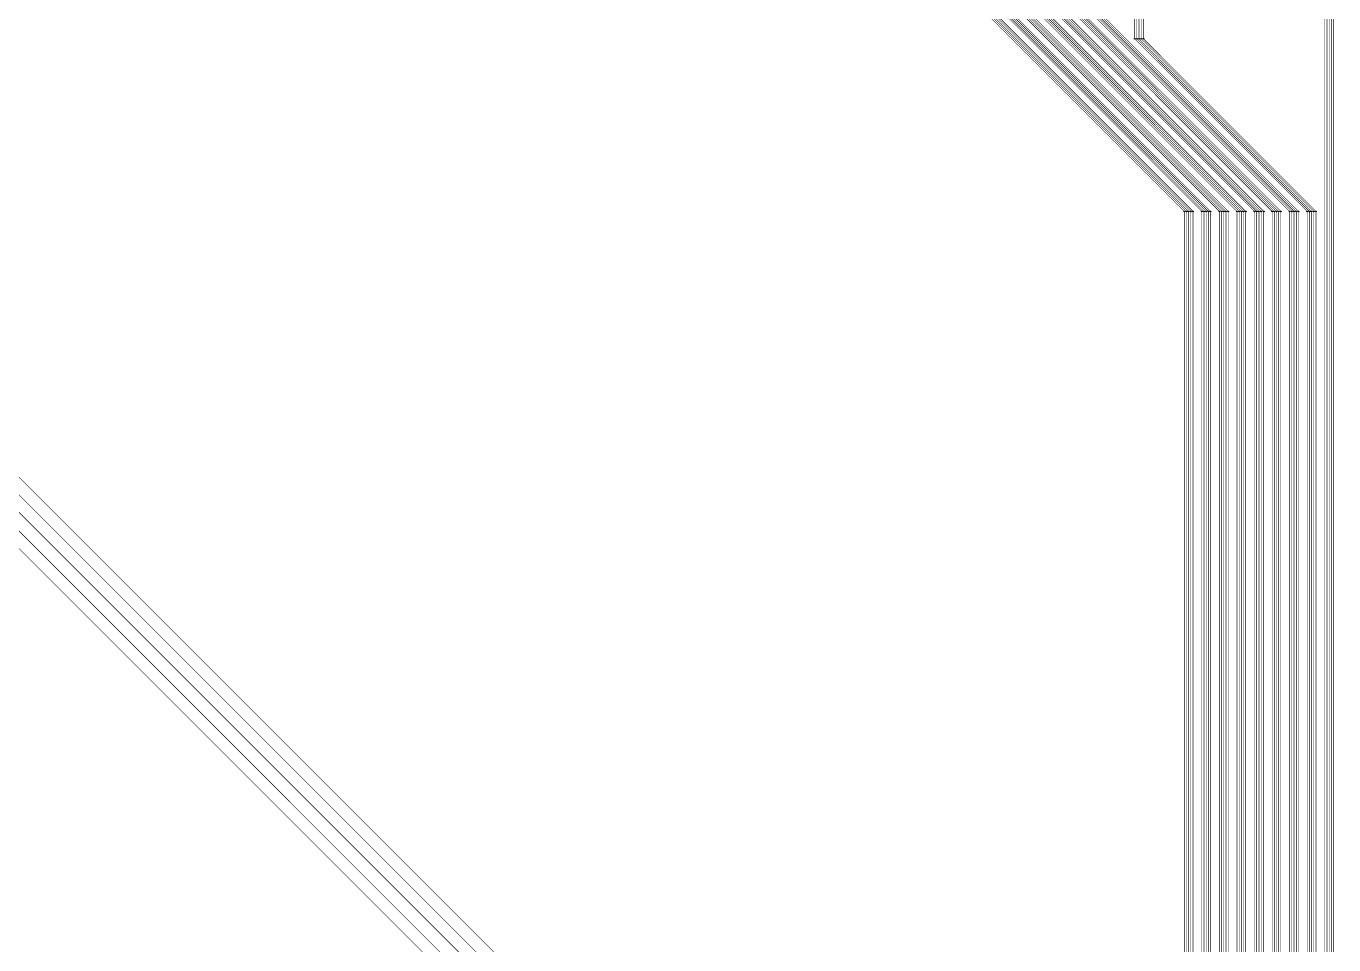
# Model space of a CAD drawing. Extents: x -22715 to 22715, y -22715 to 22715.
# Drawn here: x -7518 to -74, y 1303 to 6532 of the extents above; entities that cross this region are included whole.
import ezdxf

# ---------------------------------------------------------------- set-up
doc = ezdxf.new("R2010")
doc.units = 0
doc.layers.add('L0D0_0', color=2, linetype='CONTINUOUS')

msp = doc.modelspace()

# ---------------------------------------------------------------- linework, layer by layer
at = {"layer": 'L0D0_0', "const_width": 3}
for points in [[(-1170, 6460), (-1170, 18270)], [(-75, -2625), (-75, 18173.5)], [(-1157.5, 6460), (-1157.5, 18142.5)], [(-1182.5, 6460), (-1182.5, 18082.5)], [(-1207.5, 6460), (-1207.5, 17940)], [(-1195, 6460), (-1195, 17940)], [(-125, -2975), (-125, 17857.5)], [(-112.5, -2887.5), (-112.5, 17857.5)], [(-100, -2800), (-100, 17857.5)], [(-87.5, -2712.5), (-87.5, 17857.5)], [(-8417.5, 12970), (-925, 5477.5)], [(-8405, 12970), (-912.5, 5477.5)], [(-8392.5, 12970), (-900, 5477.5)], [(-8380, 12970), (-887.5, 5477.5)], [(-8367.5, 12970), (-875, 5477.5)], [(-7412.5, 12065), (-825, 5477.5)], [(-7400, 12065), (-812.5, 5477.5)], [(-7387.5, 12065), (-800, 5477.5)], [(-7375, 12065), (-787.5, 5477.5)], [(-7362.5, 12065), (-775, 5477.5)], [(-6425, 11177.5), (-725, 5477.5)], [(-6412.5, 11177.5), (-712.5, 5477.5)], [(-6400, 11177.5), (-700, 5477.5)], [(-6387.5, 11177.5), (-687.5, 5477.5)], [(-6375, 11177.5), (-675, 5477.5)], [(-5417.5, 10270), (-625, 5477.5)], [(-5405, 10270), (-612.5, 5477.5)], [(-5392.5, 10270), (-600, 5477.5)], [(-5380, 10270), (-587.5, 5477.5)], [(-5367.5, 10270), (-575, 5477.5)], [(-4455, 9407.5), (-525, 5477.5)], [(-4442.5, 9407.5), (-512.5, 5477.5)], [(-4430, 9407.5), (-500, 5477.5)], [(-4417.5, 9407.5), (-487.5, 5477.5)], [(-4402.5, 9407.5), (-472.5, 5477.5)], [(-3412.5, 8465), (-425, 5477.5)], [(-3400, 8465), (-412.5, 5477.5)], [(-3387.5, 8465), (-400, 5477.5)], [(-3375, 8465), (-387.5, 5477.5)], [(-3362.5, 8465), (-375, 5477.5)], [(-2217.5, 7370), (-325, 5477.5)], [(-2205, 7370), (-312.5, 5477.5)], [(-2192.5, 7370), (-300, 5477.5)], [(-2180, 7370), (-287.5, 5477.5)], [(-2167.5, 7370), (-275, 5477.5)], [(-1207.5, 6460), (-225, 5477.5)], [(-1195, 6460), (-212.5, 5477.5)], [(-1182.5, 6460), (-200, 5477.5)], [(-1170, 6460), (-187.5, 5477.5)], [(-1157.5, 6460), (-175, 5477.5)], [(-9617.5, 5617.5), (-950, -3050)], [(-9517.5, 5617.5), (-950, -2950)], [(-9417.5, 5624), (-950, -2843.5)], [(-9317.5, 5624), (-950, -2743.5)], [(-9217.5, 5624), (-950, -2643.5)], [(-925, -2975), (-925, 5477.5)], [(-912.5, -2887.5), (-912.5, 5477.5)], [(-900, -2800), (-900, 5477.5)], [(-887.5, -2712.5), (-887.5, 5477.5)], [(-875, -2625), (-875, 5477.5)], [(-825, -2975), (-825, 5477.5)], [(-812.5, -2887.5), (-812.5, 5477.5)], [(-800, -2800), (-800, 5477.5)], [(-787.5, -2712.5), (-787.5, 5477.5)], [(-775, -2625), (-775, 5477.5)], [(-725, -2975), (-725, 5477.5)], [(-712.5, -2887.5), (-712.5, 5477.5)], [(-700, -2800), (-700, 5477.5)], [(-687.5, -2712.5), (-687.5, 5477.5)], [(-675, -2625), (-675, 5477.5)], [(-625, -2975), (-625, 5477.5)], [(-612.5, -2887.5), (-612.5, 5477.5)], [(-600, -2800), (-600, 5477.5)], [(-587.5, -2712.5), (-587.5, 5477.5)], [(-575, -2625), (-575, 5477.5)], [(-525, -2975), (-525, 5477.5)], [(-512.5, -2887.5), (-512.5, 5477.5)], [(-500, -2800), (-500, 5477.5)], [(-487.5, -2712.5), (-487.5, 5477.5)], [(-472.5, -2627.5), (-472.5, 5477.5)], [(-425, -2975), (-425, 5477.5)], [(-412.5, -2887.5), (-412.5, 5477.5)], [(-400, -2800), (-400, 5477.5)], [(-387.5, -2712.5), (-387.5, 5477.5)], [(-375, -2625), (-375, 5477.5)], [(-325, -2975), (-325, 5477.5)], [(-312.5, -2912.5), (-312.5, 5477.5)], [(-300, -2800), (-300, 5477.5)], [(-287.5, -2712.5), (-287.5, 5477.5)], [(-275, -2625), (-275, 5477.5)], [(-225, -2975), (-225, 5477.5)], [(-212.5, -2887.5), (-212.5, 5477.5)], [(-200, -2800), (-200, 5477.5)], [(-187.5, -2712.5), (-187.5, 5477.5)], [(-175, -2625), (-175, 5477.5)]]:
    msp.add_lwpolyline(points, dxfattribs=at)
at = {"layer": 'L0D0_0'}
for points in [[(-1207.5, 6458.3), (-1209, 6459.2), (-1209, 6460.8), (-1207.5, 6461.7), (-1206, 6460.8), (-1206, 6459.2)], [(-1207.5, 6458.3), (-1209, 6459.2), (-1209, 6460.8), (-1207.5, 6461.7), (-1206, 6460.8), (-1206, 6459.2)], [(-1195, 6458.3), (-1196.4, 6459.2), (-1196.4, 6460.8), (-1195, 6461.7), (-1193.5, 6460.8), (-1193.5, 6459.2)], [(-1195, 6458.3), (-1196.4, 6459.2), (-1196.4, 6460.8), (-1195, 6461.7), (-1193.5, 6460.8), (-1193.5, 6459.2)], [(-1182.5, 6458.3), (-1183.9, 6459.2), (-1183.9, 6460.8), (-1182.5, 6461.7), (-1181, 6460.8), (-1181, 6459.2)], [(-1182.5, 6458.3), (-1183.9, 6459.2), (-1183.9, 6460.8), (-1182.5, 6461.7), (-1181, 6460.8), (-1181, 6459.2)], [(-1170, 6458.3), (-1171.4, 6459.2), (-1171.4, 6460.8), (-1170, 6461.7), (-1168.5, 6460.8), (-1168.5, 6459.2)], [(-1170, 6458.3), (-1171.4, 6459.2), (-1171.4, 6460.8), (-1170, 6461.7), (-1168.5, 6460.8), (-1168.5, 6459.2)], [(-1157.5, 6458.3), (-1158.9, 6459.2), (-1158.9, 6460.8), (-1157.5, 6461.7), (-1156, 6460.8), (-1156, 6459.2)], [(-1157.5, 6458.3), (-1158.9, 6459.2), (-1158.9, 6460.8), (-1157.5, 6461.7), (-1156, 6460.8), (-1156, 6459.2)], [(-925, 5475.8), (-926.5, 5476.7), (-926.5, 5478.3), (-925, 5479.2), (-923.6, 5478.3), (-923.6, 5476.7)], [(-925, 5475.8), (-926.5, 5476.7), (-926.5, 5478.3), (-925, 5479.2), (-923.6, 5478.3), (-923.6, 5476.7)], [(-912.5, 5475.8), (-913.9, 5476.7), (-913.9, 5478.3), (-912.5, 5479.2), (-911, 5478.3), (-911, 5476.7)], [(-912.5, 5475.8), (-913.9, 5476.7), (-913.9, 5478.3), (-912.5, 5479.2), (-911, 5478.3), (-911, 5476.7)], [(-900, 5475.8), (-901.5, 5476.7), (-901.5, 5478.3), (-900, 5479.2), (-898.6, 5478.3), (-898.6, 5476.7)], [(-900, 5475.8), (-901.5, 5476.7), (-901.5, 5478.3), (-900, 5479.2), (-898.6, 5478.3), (-898.6, 5476.7)], [(-887.5, 5475.8), (-888.9, 5476.7), (-888.9, 5478.3), (-887.5, 5479.2), (-886, 5478.3), (-886, 5476.7)], [(-887.5, 5475.8), (-888.9, 5476.7), (-888.9, 5478.3), (-887.5, 5479.2), (-886, 5478.3), (-886, 5476.7)], [(-875, 5475.8), (-876.4, 5476.7), (-876.4, 5478.3), (-875, 5479.2), (-873.5, 5478.3), (-873.5, 5476.7)], [(-875, 5475.8), (-876.4, 5476.7), (-876.4, 5478.3), (-875, 5479.2), (-873.5, 5478.3), (-873.5, 5476.7)], [(-825, 5475.8), (-826.5, 5476.7), (-826.5, 5478.3), (-825, 5479.2), (-823.6, 5478.3), (-823.6, 5476.7)], [(-825, 5475.8), (-826.5, 5476.7), (-826.5, 5478.3), (-825, 5479.2), (-823.6, 5478.3), (-823.6, 5476.7)], [(-812.5, 5475.8), (-813.9, 5476.7), (-813.9, 5478.3), (-812.5, 5479.2), (-811, 5478.3), (-811, 5476.7)], [(-812.5, 5475.8), (-813.9, 5476.7), (-813.9, 5478.3), (-812.5, 5479.2), (-811, 5478.3), (-811, 5476.7)], [(-800, 5475.8), (-801.5, 5476.7), (-801.5, 5478.3), (-800, 5479.2), (-798.6, 5478.3), (-798.6, 5476.7)], [(-800, 5475.8), (-801.5, 5476.7), (-801.5, 5478.3), (-800, 5479.2), (-798.6, 5478.3), (-798.6, 5476.7)], [(-787.5, 5475.8), (-788.9, 5476.7), (-788.9, 5478.3), (-787.5, 5479.2), (-786, 5478.3), (-786, 5476.7)], [(-787.5, 5475.8), (-788.9, 5476.7), (-788.9, 5478.3), (-787.5, 5479.2), (-786, 5478.3), (-786, 5476.7)], [(-775, 5475.8), (-776.4, 5476.7), (-776.4, 5478.3), (-775, 5479.2), (-773.5, 5478.3), (-773.5, 5476.7)], [(-775, 5475.8), (-776.4, 5476.7), (-776.4, 5478.3), (-775, 5479.2), (-773.5, 5478.3), (-773.5, 5476.7)], [(-725, 5475.8), (-726.5, 5476.7), (-726.5, 5478.3), (-725, 5479.2), (-723.6, 5478.3), (-723.6, 5476.7)], [(-725, 5475.8), (-726.5, 5476.7), (-726.5, 5478.3), (-725, 5479.2), (-723.6, 5478.3), (-723.6, 5476.7)], [(-712.5, 5475.8), (-713.9, 5476.7), (-713.9, 5478.3), (-712.5, 5479.2), (-711, 5478.3), (-711, 5476.7)], [(-712.5, 5475.8), (-713.9, 5476.7), (-713.9, 5478.3), (-712.5, 5479.2), (-711, 5478.3), (-711, 5476.7)], [(-700, 5475.8), (-701.5, 5476.7), (-701.5, 5478.3), (-700, 5479.2), (-698.6, 5478.3), (-698.6, 5476.7)], [(-700, 5475.8), (-701.5, 5476.7), (-701.5, 5478.3), (-700, 5479.2), (-698.6, 5478.3), (-698.6, 5476.7)], [(-687.5, 5475.8), (-689, 5476.7), (-689, 5478.3), (-687.5, 5479.2), (-686.1, 5478.3), (-686.1, 5476.7)], [(-687.5, 5475.8), (-689, 5476.7), (-689, 5478.3), (-687.5, 5479.2), (-686.1, 5478.3), (-686.1, 5476.7)], [(-675, 5475.8), (-676.4, 5476.7), (-676.4, 5478.3), (-675, 5479.2), (-673.5, 5478.3), (-673.5, 5476.7)], [(-675, 5475.8), (-676.4, 5476.7), (-676.4, 5478.3), (-675, 5479.2), (-673.5, 5478.3), (-673.5, 5476.7)], [(-625, 5475.8), (-626.5, 5476.7), (-626.5, 5478.3), (-625, 5479.2), (-623.6, 5478.3), (-623.6, 5476.7)], [(-625, 5475.8), (-626.5, 5476.7), (-626.5, 5478.3), (-625, 5479.2), (-623.6, 5478.3), (-623.6, 5476.7)], [(-612.5, 5475.8), (-613.9, 5476.7), (-613.9, 5478.3), (-612.5, 5479.2), (-611, 5478.3), (-611, 5476.7)], [(-612.5, 5475.8), (-613.9, 5476.7), (-613.9, 5478.3), (-612.5, 5479.2), (-611, 5478.3), (-611, 5476.7)], [(-600, 5475.8), (-601.5, 5476.7), (-601.5, 5478.3), (-600, 5479.2), (-598.6, 5478.3), (-598.6, 5476.7)], [(-600, 5475.8), (-601.5, 5476.7), (-601.5, 5478.3), (-600, 5479.2), (-598.6, 5478.3), (-598.6, 5476.7)], [(-587.5, 5475.8), (-589, 5476.7), (-589, 5478.3), (-587.5, 5479.2), (-586.1, 5478.3), (-586.1, 5476.7)], [(-587.5, 5475.8), (-589, 5476.7), (-589, 5478.3), (-587.5, 5479.2), (-586.1, 5478.3), (-586.1, 5476.7)], [(-575, 5475.8), (-576.4, 5476.7), (-576.4, 5478.3), (-575, 5479.2), (-573.5, 5478.3), (-573.5, 5476.7)], [(-575, 5475.8), (-576.4, 5476.7), (-576.4, 5478.3), (-575, 5479.2), (-573.5, 5478.3), (-573.5, 5476.7)], [(-525, 5475.8), (-526.5, 5476.7), (-526.5, 5478.3), (-525, 5479.2), (-523.6, 5478.3), (-523.6, 5476.7)], [(-525, 5475.8), (-526.5, 5476.7), (-526.5, 5478.3), (-525, 5479.2), (-523.6, 5478.3), (-523.6, 5476.7)], [(-512.5, 5475.8), (-513.9, 5476.7), (-513.9, 5478.3), (-512.5, 5479.2), (-511, 5478.3), (-511, 5476.7)], [(-512.5, 5475.8), (-513.9, 5476.7), (-513.9, 5478.3), (-512.5, 5479.2), (-511, 5478.3), (-511, 5476.7)], [(-500, 5475.8), (-501.5, 5476.7), (-501.5, 5478.3), (-500, 5479.2), (-498.6, 5478.3), (-498.6, 5476.7)], [(-500, 5475.8), (-501.5, 5476.7), (-501.5, 5478.3), (-500, 5479.2), (-498.6, 5478.3), (-498.6, 5476.7)], [(-487.5, 5475.8), (-489, 5476.7), (-489, 5478.3), (-487.5, 5479.2), (-486.1, 5478.3), (-486.1, 5476.7)], [(-487.5, 5475.8), (-489, 5476.7), (-489, 5478.3), (-487.5, 5479.2), (-486.1, 5478.3), (-486.1, 5476.7)], [(-472.5, 5475.8), (-473.9, 5476.7), (-473.9, 5478.3), (-472.5, 5479.2), (-471, 5478.3), (-471, 5476.7)], [(-472.5, 5475.8), (-473.9, 5476.7), (-473.9, 5478.3), (-472.5, 5479.2), (-471, 5478.3), (-471, 5476.7)], [(-425, 5475.8), (-426.5, 5476.7), (-426.5, 5478.3), (-425, 5479.2), (-423.6, 5478.3), (-423.6, 5476.7)], [(-425, 5475.8), (-426.5, 5476.7), (-426.5, 5478.3), (-425, 5479.2), (-423.6, 5478.3), (-423.6, 5476.7)], [(-412.5, 5475.8), (-413.9, 5476.7), (-413.9, 5478.3), (-412.5, 5479.2), (-411, 5478.3), (-411, 5476.7)], [(-412.5, 5475.8), (-413.9, 5476.7), (-413.9, 5478.3), (-412.5, 5479.2), (-411, 5478.3), (-411, 5476.7)], [(-400, 5475.8), (-401.4, 5476.7), (-401.4, 5478.3), (-400, 5479.2), (-398.5, 5478.3), (-398.5, 5476.7)], [(-400, 5475.8), (-401.4, 5476.7), (-401.4, 5478.3), (-400, 5479.2), (-398.5, 5478.3), (-398.5, 5476.7)], [(-387.5, 5475.8), (-389, 5476.7), (-389, 5478.3), (-387.5, 5479.2), (-386.1, 5478.3), (-386.1, 5476.7)], [(-387.5, 5475.8), (-389, 5476.7), (-389, 5478.3), (-387.5, 5479.2), (-386.1, 5478.3), (-386.1, 5476.7)], [(-375, 5475.8), (-376.4, 5476.7), (-376.4, 5478.3), (-375, 5479.2), (-373.5, 5478.3), (-373.5, 5476.7)], [(-375, 5475.8), (-376.4, 5476.7), (-376.4, 5478.3), (-375, 5479.2), (-373.5, 5478.3), (-373.5, 5476.7)], [(-325, 5475.8), (-326.5, 5476.7), (-326.5, 5478.3), (-325, 5479.2), (-323.6, 5478.3), (-323.6, 5476.7)], [(-325, 5475.8), (-326.5, 5476.7), (-326.5, 5478.3), (-325, 5479.2), (-323.6, 5478.3), (-323.6, 5476.7)], [(-312.5, 5475.8), (-313.9, 5476.7), (-313.9, 5478.3), (-312.5, 5479.2), (-311, 5478.3), (-311, 5476.7)], [(-312.5, 5475.8), (-313.9, 5476.7), (-313.9, 5478.3), (-312.5, 5479.2), (-311, 5478.3), (-311, 5476.7)], [(-300, 5475.8), (-301.4, 5476.7), (-301.4, 5478.3), (-300, 5479.2), (-298.5, 5478.3), (-298.5, 5476.7)], [(-300, 5475.8), (-301.4, 5476.7), (-301.4, 5478.3), (-300, 5479.2), (-298.5, 5478.3), (-298.5, 5476.7)], [(-287.5, 5475.8), (-289, 5476.7), (-289, 5478.3), (-287.5, 5479.2), (-286.1, 5478.3), (-286.1, 5476.7)], [(-287.5, 5475.8), (-289, 5476.7), (-289, 5478.3), (-287.5, 5479.2), (-286.1, 5478.3), (-286.1, 5476.7)], [(-275, 5475.8), (-276.4, 5476.7), (-276.4, 5478.3), (-275, 5479.2), (-273.5, 5478.3), (-273.5, 5476.7)], [(-275, 5475.8), (-276.4, 5476.7), (-276.4, 5478.3), (-275, 5479.2), (-273.5, 5478.3), (-273.5, 5476.7)], [(-225, 5475.8), (-226.5, 5476.7), (-226.5, 5478.3), (-225, 5479.2), (-223.6, 5478.3), (-223.6, 5476.7)], [(-225, 5475.8), (-226.5, 5476.7), (-226.5, 5478.3), (-225, 5479.2), (-223.6, 5478.3), (-223.6, 5476.7)], [(-212.5, 5475.8), (-213.9, 5476.7), (-213.9, 5478.3), (-212.5, 5479.2), (-211, 5478.3), (-211, 5476.7)], [(-212.5, 5475.8), (-213.9, 5476.7), (-213.9, 5478.3), (-212.5, 5479.2), (-211, 5478.3), (-211, 5476.7)], [(-200, 5475.8), (-201.4, 5476.7), (-201.4, 5478.3), (-200, 5479.2), (-198.5, 5478.3), (-198.5, 5476.7)], [(-200, 5475.8), (-201.4, 5476.7), (-201.4, 5478.3), (-200, 5479.2), (-198.5, 5478.3), (-198.5, 5476.7)], [(-187.5, 5475.8), (-189, 5476.7), (-189, 5478.3), (-187.5, 5479.2), (-186.1, 5478.3), (-186.1, 5476.7)], [(-187.5, 5475.8), (-189, 5476.7), (-189, 5478.3), (-187.5, 5479.2), (-186.1, 5478.3), (-186.1, 5476.7)], [(-175, 5475.8), (-176.4, 5476.7), (-176.4, 5478.3), (-175, 5479.2), (-173.5, 5478.3), (-173.5, 5476.7)], [(-175, 5475.8), (-176.4, 5476.7), (-176.4, 5478.3), (-175, 5479.2), (-173.5, 5478.3), (-173.5, 5476.7)]]:
    msp.add_lwpolyline(points, close=True, dxfattribs=at)

doc.saveas('drawing.dxf')
